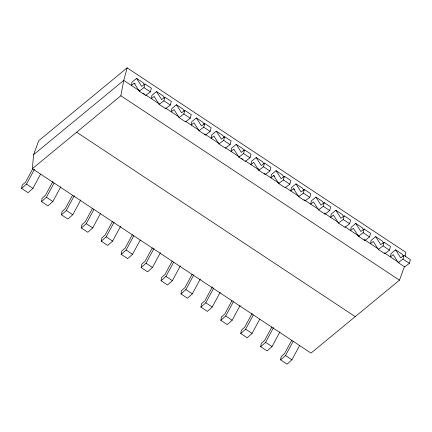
<?xml version="1.0" encoding="UTF-8"?>
<svg xmlns="http://www.w3.org/2000/svg" width="432" height="432" viewBox="0 0 432 432"><rect width="100%" height="100%" fill="white"/><g stroke="black" fill="none" stroke-linecap="round" stroke-linejoin="round"><path stroke-width="0.65" d="M404.557 266.269L399.476 280.184L311.002 353.084L32.378 168.664L33.588 154.678L38.664 140.762L127.143 67.862L405.761 252.288L405.421 256.284M40.565 174.172L32.929 188.341L28.031 192.694L21.6 188.438L22.172 185.128L25.558 182.126L32.746 168.788M60.809 186.77L52.85 201.528L47.957 205.88L41.526 201.625L42.098 198.32L45.479 195.313L52.979 181.397M80.73 199.957L72.776 214.715L67.878 219.067L61.447 214.812L62.024 211.507L65.405 208.499L72.592 195.167M100.337 213.737L92.702 227.907L87.804 232.259L81.373 227.999L81.945 224.694L85.325 221.686L92.518 208.354M120.582 226.336L112.622 241.094L107.73 245.446L101.293 241.186L101.871 237.881L105.251 234.878L112.439 221.54M140.184 240.111L132.548 254.281L127.651 258.633L121.219 254.378L121.792 251.068L125.177 248.065L132.365 234.727M160.429 252.709L152.469 267.467L147.577 271.82L141.145 267.565L141.718 264.26L145.098 261.252L152.285 247.914M180.349 265.896L172.395 280.654L167.497 285.007L161.066 280.751L161.644 277.447L165.024 274.439L172.211 261.106M200.275 279.088L192.321 293.846L187.423 298.199L180.992 293.938L181.564 290.633L184.945 287.626L192.137 274.293M220.201 292.275L212.242 307.033L207.349 311.386L200.912 307.125L201.49 303.82L204.871 300.818L212.371 286.902M240.122 305.462L232.168 320.22L227.27 324.572L220.838 320.317L221.411 317.007L224.797 314.005L231.984 300.667M259.729 319.237L252.094 333.407L247.196 337.759L240.764 333.504L241.337 330.199L244.717 327.191L252.218 313.276M279.968 331.835L272.014 346.594L267.116 350.946L260.685 346.691L261.263 343.386L264.643 340.378L271.831 327.046M299.576 345.616L291.94 359.786L287.042 364.138L280.611 359.878L281.183 356.573L284.564 353.565L291.757 340.232M32.378 168.664L120.852 95.764L123.741 80.395L127.143 67.862M139.244 91.184L143.964 87.61L144.958 83.959L151.389 88.22L150.395 91.87L145.676 95.44L139.244 91.184L134.19 83.209L131.425 85.482L132.003 82.166L136.598 78.381L143.03 82.636L144.391 84.785M159.165 104.371L163.89 100.802L164.884 97.146L171.315 101.407L170.321 105.057L165.602 108.626L159.165 104.371L154.111 96.395L151.351 98.669L151.929 95.353L156.524 91.568L162.956 95.828L164.317 97.972M179.091 117.558L183.811 113.989L184.804 110.338L191.236 114.593L190.242 118.244L185.522 121.819L179.091 117.558L174.037 109.582L171.277 111.856L171.85 108.545L176.445 104.755L182.876 109.015L184.237 111.159M199.017 130.745L203.737 127.175L204.73 123.525L211.162 127.78L210.168 131.431L205.448 135.005L199.017 130.745L193.963 122.769L191.198 125.048L191.776 121.732L196.371 117.947L202.802 122.202L204.163 124.346M218.938 143.937L223.657 140.362L224.651 136.712L231.088 140.967L230.094 144.623L225.369 148.192L218.938 143.937L213.883 135.956L211.124 138.235L211.696 134.919L216.297 131.134L222.728 135.389L224.084 137.538M238.864 157.124L243.583 153.549L244.577 149.899L251.008 154.159L250.015 157.81L245.295 161.379L238.864 157.124L233.809 149.148L231.044 151.421L231.622 148.106L236.218 144.32L242.649 148.576L244.01 150.725M258.784 170.311L263.509 166.741L264.503 163.085L270.934 167.346L269.941 170.996L265.221 174.566L258.784 170.311L253.73 162.335L250.97 164.608L251.548 161.298L256.144 157.507L262.575 161.768L263.936 163.912M278.71 183.497L283.43 179.928L284.423 176.278L290.855 180.533L289.861 184.183L285.142 187.758L278.71 183.497L273.656 175.522L270.896 177.795L271.469 174.485L276.064 170.694L282.501 174.955L283.856 177.098M298.636 196.684L303.356 193.115L304.349 189.464L310.781 193.72L309.787 197.37L305.068 200.945L298.636 196.684L293.582 188.708L290.817 190.987L291.395 187.672L295.99 183.886L302.422 188.141L303.782 190.285M318.557 209.876L323.276 206.302L324.27 202.651L330.707 206.906L329.713 210.562L324.988 214.132L318.557 209.876L313.502 201.895L310.743 204.174L311.321 200.858L315.916 197.073L322.348 201.328L323.708 203.477M338.483 223.063L343.202 219.488L344.196 215.838L350.627 220.099L349.634 223.749L344.914 227.318L338.483 223.063L333.428 215.087L330.669 217.361L331.241 214.045L335.837 210.26L342.268 214.515L343.629 216.664M358.409 236.25L363.128 232.681L364.122 229.025L370.553 233.285L369.56 236.936L364.84 240.505L358.409 236.25L353.354 228.274L350.59 230.548L351.167 227.237L355.763 223.447L362.194 227.707L363.555 229.851M378.329 249.437L383.049 245.867L384.043 242.217L390.474 246.472L389.48 250.123L384.761 253.697L378.329 249.437L373.275 241.461L370.516 243.734L371.088 240.424L375.683 236.633L382.12 240.894L383.476 243.038M398.255 262.624L402.975 259.054L403.969 255.404L410.4 259.659L409.406 263.309L404.687 266.884L398.255 262.624L393.201 254.648L390.436 256.927L391.014 253.611L395.609 249.826L402.041 254.081L403.402 256.225M21.6 188.438L26.498 184.086L34.452 169.328M41.526 201.625L46.418 197.273L54.059 183.103M61.447 214.812L66.344 210.46L74.299 195.701M81.373 227.999L86.27 223.646L93.906 209.477M101.293 241.186L106.191 236.833L114.145 222.075M121.219 254.378L126.117 250.025L133.753 235.856M141.145 267.565L146.038 263.212L153.997 248.454M161.066 280.751L165.964 276.399L173.599 262.229M180.992 293.938L185.89 289.586L193.844 274.828M200.912 307.125L205.81 302.773L213.764 288.014M220.838 320.317L225.736 315.965L233.372 301.795M240.764 333.504L245.657 329.152L253.298 314.982M260.685 346.691L265.583 342.338L273.537 327.58M280.611 359.878L285.509 355.525L293.144 341.356M33.588 154.678L123.741 80.395L139.547 90.855M257.402 168.869L258.325 168.107M144.958 83.959L141.696 86.427L136.598 78.381M164.884 97.146L161.622 99.614L156.524 91.568M184.804 110.338L181.543 112.801L176.445 104.755M204.73 123.525L201.469 125.993L196.371 117.947M224.651 136.712L221.395 139.18L216.297 131.134M244.577 149.899L241.315 152.366L236.218 144.32M264.503 163.085L261.241 165.553L256.144 157.507M284.423 176.278L281.167 178.74L276.064 170.694M304.349 189.464L301.088 191.932L295.99 183.886M324.27 202.651L321.014 205.119L315.916 197.073M344.196 215.838L340.934 218.306L335.837 210.26M364.122 229.025L360.86 231.493L355.763 223.447M384.043 242.217L380.786 244.679L375.683 236.633M403.969 255.404L400.707 257.872L395.609 249.826M143.964 87.61L150.395 91.87M163.89 100.802L170.321 105.057M183.811 113.989L190.242 118.244M203.737 127.175L210.168 131.431M223.657 140.362L230.094 144.623M243.583 153.549L250.015 157.81M263.509 166.741L269.941 170.996M283.43 179.928L289.861 184.183M303.356 193.115L309.787 197.37M323.276 206.302L329.713 210.562M343.202 219.488L349.634 223.749M363.128 232.681L369.56 236.936M383.049 245.867L389.48 250.123M402.975 259.054L409.406 263.309M134.19 83.209L135.259 83.916M273.656 175.522L274.73 176.229M293.582 188.708L294.651 189.421M142.922 93.091L144.607 94.203M145.73 94.948L159.473 104.042M165.656 108.135L178.832 116.861M185.576 121.327L198.758 130.048M205.502 134.514L218.678 143.235M225.423 147.701L239.166 156.794M241.412 158.285L243.103 159.397M245.349 160.888L259.092 169.981M264.146 173.335L279.013 183.173M285.196 187.267L298.939 196.36M303.998 199.708L318.859 209.547M325.048 213.64L338.224 222.361M344.968 226.827L359.273 236.293M364.894 240.014L378.07 248.74M384.253 252.833L399.065 262.634M120.852 95.764L399.476 280.184M76.615 132.214L355.239 316.634M26.498 184.086L32.929 188.341M46.418 197.273L52.85 201.528M66.344 210.46L72.776 214.715M86.27 223.646L92.702 227.907M106.191 236.833L112.622 241.094M126.117 250.025L132.548 254.281M146.038 263.212L152.469 267.467M165.964 276.399L172.395 280.654M185.89 289.586L192.321 293.846M205.81 302.773L212.242 307.033M225.736 315.965L232.168 320.22M245.657 329.152L252.094 333.407M265.583 342.338L272.014 346.594M285.509 355.525L291.94 359.786M364.117 239.366L364.84 240.505M324.27 212.992L324.988 214.132M204.725 133.866L205.448 135.005"/></g></svg>
